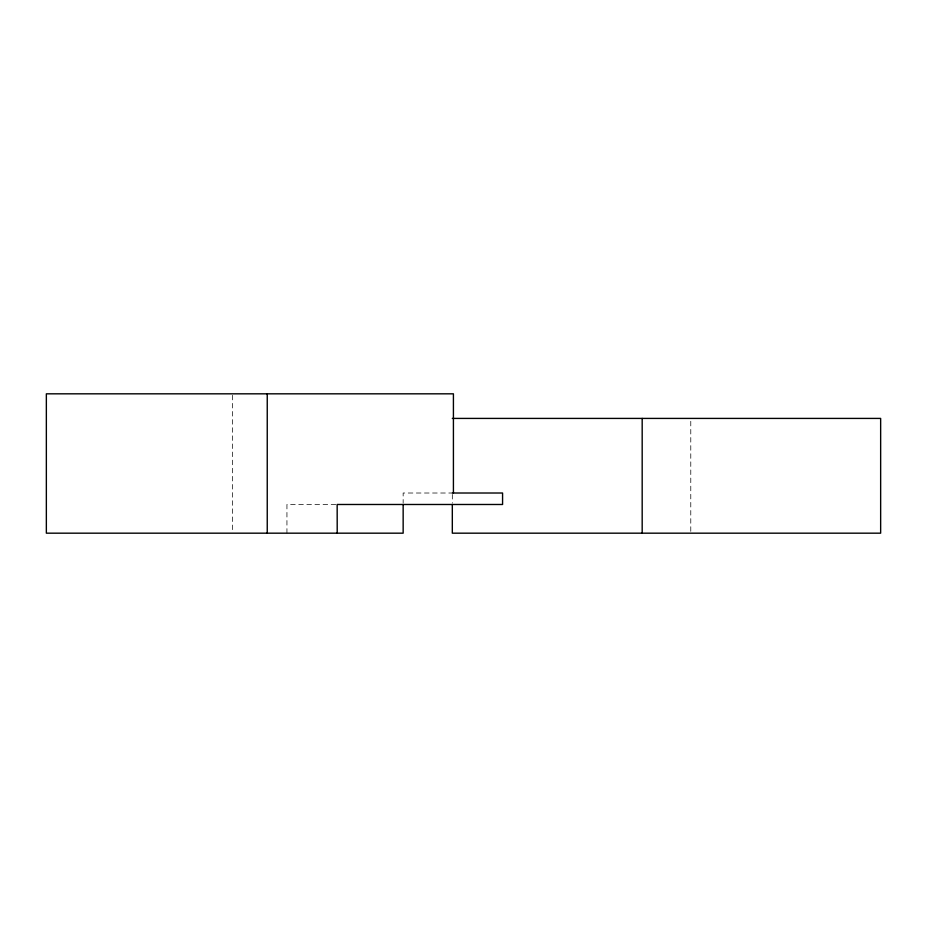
<?xml version="1.0" encoding="UTF-8"?>
<svg xmlns="http://www.w3.org/2000/svg" width="927" height="927" viewBox="0 0 927 927"><rect width="100%" height="100%" fill="white"/><g stroke="black" fill="none" stroke-linecap="round" stroke-linejoin="round"><path stroke-width="0.7" stroke-dasharray="4.63 3.48" d="M453.419 493.013L403.152 493.013L403.152 503.048M335.794 504.485L286.941 504.485L286.941 533.176M690.777 421.287L690.777 531.739M452.318 494.439L452.318 503.048M232.526 395.261L232.526 531.739"/><path stroke-width="1.39" d="M452.318 418.413L880.65 418.413L880.65 533.176L452.318 533.176L452.318 504.485M452.318 493.013L502.573 493.013L502.573 504.485L337.161 504.485L337.208 533.176M642.179 418.413L642.179 533.176M453.419 493.013L453.419 393.824L46.35 393.824L46.35 533.176L403.152 533.176L403.152 504.485M267.243 393.824L267.243 533.176"/></g></svg>
